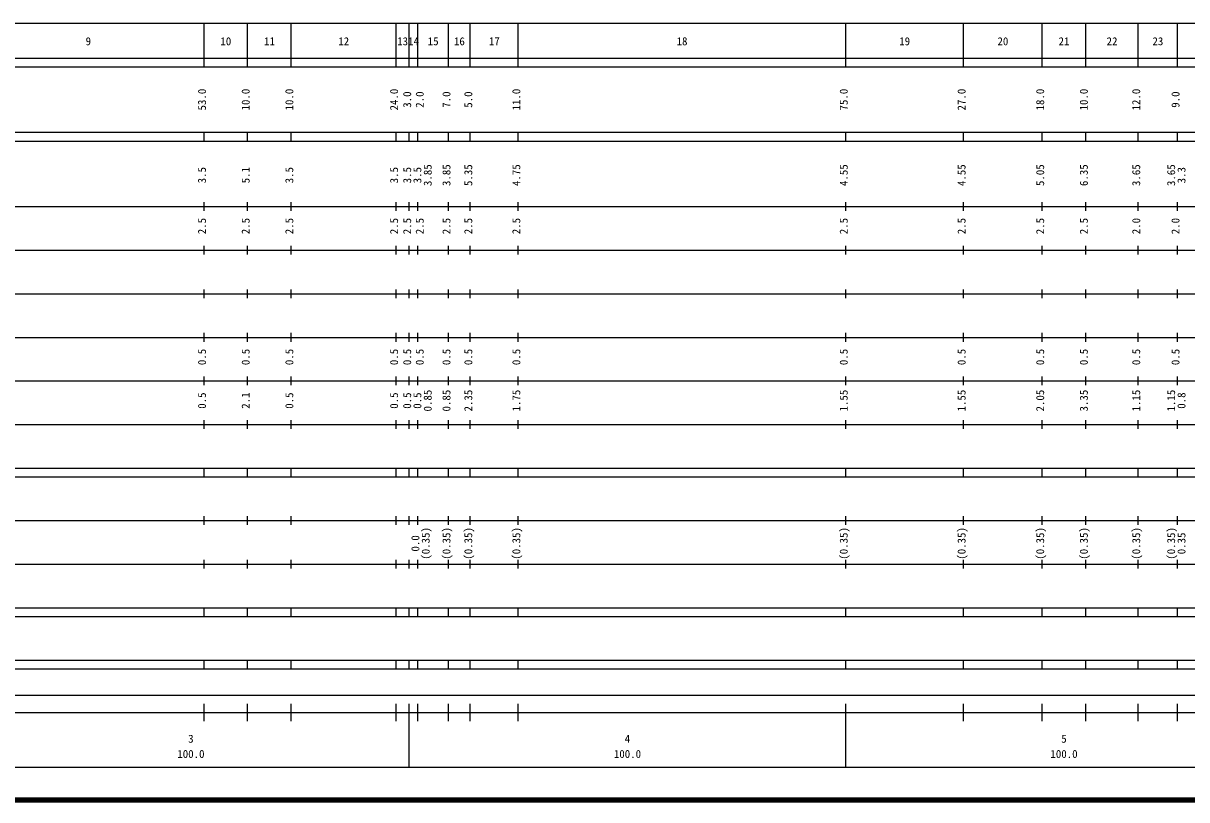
# Model space of a CAD drawing. Units: millimetres on the paper, enlarged 1000 times. Extents: x 40000 to 680000, y 20000 to 380000.
# Drawn here: x 279600 to 546112, y 20000 to 198000 of the extents above; entities that cross this region are included whole.
import ezdxf
from ezdxf.enums import TextEntityAlignment as Align

# ---------------------------------------------------------------- set-up
doc = ezdxf.new("R2010")
doc.units = ezdxf.units.MM
doc.header["$LTSCALE"] = 1000
doc.layers.add('M-TTL', color=2, linetype='Continuous', lineweight=140)
doc.layers.add('M-TTL-BAND', color=7, linetype='Continuous', lineweight=25)
doc.styles.add('ＭＳ ゴシック', font='')
doc.styles.get('ＭＳ ゴシック').set_extended_font_data('MS Gothic')

msp = doc.modelspace()

# ---------------------------------------------------------------- linework, layer by layer
at = {"layer": 'M-TTL'}
msp.add_line((40000, 20000), (680000, 20000), dxfattribs=at)
at = {"layer": 'M-TTL-BAND'}
for p, q in [((68000, 198000), (579000, 198000)), ((321000, 188000), (321000, 198000)), ((331000, 188000), (331000, 198000)), ((341000, 188000), (341000, 198000)), ((365000, 188000), (365000, 198000)), ((368000, 188000), (368000, 198000)), ((370000, 188000), (370000, 198000)), ((377000, 188000), (377000, 198000)), ((382000, 188000), (382000, 198000)), ((393000, 188000), (393000, 198000)), ((468000, 188000), (468000, 198000)), ((495000, 188000), (495000, 198000)), ((513000, 188000), (513000, 198000)), ((523000, 188000), (523000, 198000)), ((535000, 188000), (535000, 198000)), ((544000, 188000), (544000, 198000)), ((40000, 190000), (579000, 190000)), ((40000, 188000), (579000, 188000)), ((40000, 173000), (579000, 173000)), ((40000, 171000), (579000, 171000)), ((321000, 171000), (321000, 173000)), ((331000, 171000), (331000, 173000)), ((341000, 171000), (341000, 173000)), ((365000, 171000), (365000, 173000)), ((368000, 171000), (368000, 173000)), ((370000, 171000), (370000, 173000)), ((377000, 171000), (377000, 173000)), ((382000, 171000), (382000, 173000)), ((393000, 171000), (393000, 173000)), ((468000, 171000), (468000, 173000)), ((495000, 171000), (495000, 173000)), ((513000, 171000), (513000, 173000)), ((523000, 171000), (523000, 173000)), ((535000, 171000), (535000, 173000)), ((544000, 171000), (544000, 173000)), ((40000, 156000), (579000, 156000)), ((321000, 155000), (321000, 157000)), ((331000, 155000), (331000, 157000)), ((341000, 155000), (341000, 157000)), ((365000, 155000), (365000, 157000)), ((368000, 155000), (368000, 157000)), ((370000, 155000), (370000, 157000)), ((377000, 155000), (377000, 157000)), ((382000, 155000), (382000, 157000)), ((393000, 155000), (393000, 157000)), ((468000, 155000), (468000, 157000)), ((495000, 155000), (495000, 157000)), ((513000, 155000), (513000, 157000)), ((523000, 155000), (523000, 157000)), ((535000, 155000), (535000, 157000)), ((544000, 155000), (544000, 157000)), ((321000, 145000), (321000, 147000)), ((331000, 145000), (331000, 147000)), ((341000, 145000), (341000, 147000)), ((365000, 145000), (365000, 147000)), ((368000, 145000), (368000, 147000)), ((370000, 145000), (370000, 147000)), ((377000, 145000), (377000, 147000)), ((382000, 145000), (382000, 147000)), ((393000, 145000), (393000, 147000)), ((468000, 145000), (468000, 147000)), ((495000, 145000), (495000, 147000)), ((513000, 145000), (513000, 147000)), ((523000, 145000), (523000, 147000)), ((535000, 145000), (535000, 147000)), ((544000, 145000), (544000, 147000)), ((46000, 146000), (579000, 146000)), ((52000, 136000), (579000, 136000)), ((321000, 135000), (321000, 137000)), ((331000, 135000), (331000, 137000)), ((341000, 135000), (341000, 137000)), ((365000, 135000), (365000, 137000)), ((368000, 135000), (368000, 137000)), ((370000, 135000), (370000, 137000)), ((377000, 135000), (377000, 137000)), ((382000, 135000), (382000, 137000)), ((393000, 135000), (393000, 137000)), ((468000, 135000), (468000, 137000)), ((495000, 135000), (495000, 137000)), ((513000, 135000), (513000, 137000)), ((523000, 135000), (523000, 137000)), ((535000, 135000), (535000, 137000)), ((544000, 135000), (544000, 137000)), ((46000, 126000), (579000, 126000)), ((321000, 125000), (321000, 127000)), ((331000, 125000), (331000, 127000)), ((341000, 125000), (341000, 127000)), ((365000, 125000), (365000, 127000)), ((368000, 125000), (368000, 127000)), ((370000, 125000), (370000, 127000)), ((377000, 125000), (377000, 127000)), ((382000, 125000), (382000, 127000)), ((393000, 125000), (393000, 127000)), ((468000, 125000), (468000, 127000)), ((495000, 125000), (495000, 127000)), ((513000, 125000), (513000, 127000)), ((523000, 125000), (523000, 127000)), ((535000, 125000), (535000, 127000)), ((544000, 125000), (544000, 127000)), ((52000, 116000), (579000, 116000)), ((321000, 115000), (321000, 117000)), ((331000, 115000), (331000, 117000)), ((341000, 115000), (341000, 117000)), ((365000, 115000), (365000, 117000)), ((368000, 115000), (368000, 117000)), ((370000, 115000), (370000, 117000)), ((377000, 115000), (377000, 117000)), ((382000, 115000), (382000, 117000)), ((393000, 115000), (393000, 117000)), ((468000, 115000), (468000, 117000)), ((495000, 115000), (495000, 117000)), ((513000, 115000), (513000, 117000)), ((523000, 115000), (523000, 117000)), ((535000, 115000), (535000, 117000)), ((544000, 115000), (544000, 117000)), ((321000, 105000), (321000, 107000)), ((331000, 105000), (331000, 107000)), ((341000, 105000), (341000, 107000)), ((365000, 105000), (365000, 107000)), ((368000, 105000), (368000, 107000)), ((370000, 105000), (370000, 107000)), ((377000, 105000), (377000, 107000)), ((382000, 105000), (382000, 107000)), ((393000, 105000), (393000, 107000)), ((468000, 105000), (468000, 107000)), ((495000, 105000), (495000, 107000)), ((513000, 105000), (513000, 107000)), ((523000, 105000), (523000, 107000)), ((535000, 105000), (535000, 107000)), ((544000, 105000), (544000, 107000)), ((46000, 106000), (579000, 106000)), ((40000, 96000), (579000, 96000)), ((321000, 94000), (321000, 96000)), ((331000, 94000), (331000, 96000)), ((341000, 94000), (341000, 96000)), ((365000, 94000), (365000, 96000)), ((368000, 94000), (368000, 96000)), ((370000, 94000), (370000, 96000)), ((377000, 94000), (377000, 96000)), ((382000, 94000), (382000, 96000)), ((393000, 94000), (393000, 96000)), ((468000, 94000), (468000, 96000)), ((495000, 94000), (495000, 96000)), ((513000, 94000), (513000, 96000)), ((523000, 94000), (523000, 96000)), ((535000, 94000), (535000, 96000)), ((544000, 94000), (544000, 96000)), ((40000, 94000), (579000, 94000)), ((49000, 84000), (579000, 84000)), ((321000, 83000), (321000, 85000)), ((331000, 83000), (331000, 85000)), ((341000, 83000), (341000, 85000)), ((365000, 83000), (365000, 85000)), ((368000, 83000), (368000, 85000)), ((370000, 83000), (370000, 85000)), ((377000, 83000), (377000, 85000)), ((382000, 83000), (382000, 85000)), ((393000, 83000), (393000, 85000)), ((468000, 83000), (468000, 85000)), ((495000, 83000), (495000, 85000)), ((513000, 83000), (513000, 85000)), ((523000, 83000), (523000, 85000)), ((535000, 83000), (535000, 85000)), ((544000, 83000), (544000, 85000)), ((321000, 73000), (321000, 75000)), ((331000, 73000), (331000, 75000)), ((341000, 73000), (341000, 75000)), ((365000, 73000), (365000, 75000)), ((368000, 73000), (368000, 75000)), ((370000, 73000), (370000, 75000)), ((377000, 73000), (377000, 75000)), ((382000, 73000), (382000, 75000)), ((393000, 73000), (393000, 75000)), ((468000, 73000), (468000, 75000)), ((495000, 73000), (495000, 75000)), ((513000, 73000), (513000, 75000)), ((523000, 73000), (523000, 75000)), ((535000, 73000), (535000, 75000)), ((544000, 73000), (544000, 75000)), ((40000, 74000), (579000, 74000)), ((40000, 64000), (579000, 64000)), ((321000, 62000), (321000, 64000)), ((331000, 62000), (331000, 64000)), ((341000, 62000), (341000, 64000)), ((365000, 62000), (365000, 64000)), ((368000, 62000), (368000, 64000)), ((370000, 62000), (370000, 64000)), ((377000, 62000), (377000, 64000)), ((382000, 62000), (382000, 64000)), ((393000, 62000), (393000, 64000)), ((468000, 62000), (468000, 64000)), ((495000, 62000), (495000, 64000)), ((513000, 62000), (513000, 64000)), ((523000, 62000), (523000, 64000)), ((535000, 62000), (535000, 64000)), ((544000, 62000), (544000, 64000)), ((40000, 62000), (579000, 62000)), ((40000, 52000), (579000, 52000)), ((321000, 50000), (321000, 52000)), ((331000, 50000), (331000, 52000)), ((341000, 50000), (341000, 52000)), ((365000, 50000), (365000, 52000)), ((368000, 50000), (368000, 52000)), ((370000, 50000), (370000, 52000)), ((377000, 50000), (377000, 52000)), ((382000, 50000), (382000, 52000)), ((393000, 50000), (393000, 52000)), ((468000, 50000), (468000, 52000)), ((495000, 50000), (495000, 52000)), ((513000, 50000), (513000, 52000)), ((523000, 50000), (523000, 52000)), ((535000, 50000), (535000, 52000)), ((544000, 50000), (544000, 52000)), ((40000, 50000), (579000, 50000)), ((71000, 44000), (565000, 44000)), ((40000, 40000), (579000, 40000)), ((321000, 38000), (321000, 42000)), ((331000, 38000), (331000, 42000)), ((341000, 38000), (341000, 42000)), ((365000, 38000), (365000, 42000)), ((368000, 27500), (368000, 42000)), ((370000, 38000), (370000, 42000)), ((377000, 38000), (377000, 42000)), ((382000, 38000), (382000, 42000)), ((393000, 38000), (393000, 42000)), ((468000, 27500), (468000, 42000)), ((495000, 38000), (495000, 42000)), ((513000, 38000), (513000, 42000)), ((523000, 38000), (523000, 42000)), ((535000, 38000), (535000, 42000)), ((544000, 38000), (544000, 42000)), ((68000, 27500), (579000, 27500))]:
    msp.add_line(p, q, dxfattribs=at)

# ---------------------------------------------------------------- texts
at = {"layer": 'M-TTL-BAND', "style": 'ＭＳ ゴシック'}
for s, p in [('9', (294500, 192405)), ('10', (326000, 192405)), ('11', (336000, 192405)), ('12', (353000, 192405)), ('13', (366500, 192405)), ('14', (369000, 192405)), ('15', (373500, 192405)), ('16', (379500, 192405)), ('17', (387500, 192405)), ('18', (430500, 192405)), ('19', (481500, 192405)), ('20', (504000, 192405)), ('21', (518000, 192405)), ('22', (529000, 192405)), ('23', (539500, 192405)), ('3', (318000, 32523)), ('4', (418000, 32523)), ('5', (518000, 32523)), ('100.0', (318000, 29033)), ('100.0', (418000, 29033)), ('100.0', (518000, 29033))]:
    msp.add_text(s, height=1833, dxfattribs=at).set_placement(p, align=Align.BOTTOM_CENTER)
for s, p in [('53.0', (322000, 180500)), ('10.0', (332000, 180500)), ('10.0', (342000, 180500)), ('24.0', (366000, 180500)), ('3.0', (369000, 180500)), ('2.0', (371875, 180500)), ('7.0', (378000, 180500)), ('5.0', (383000, 180500)), ('11.0', (394000, 180500)), ('75.0', (469000, 180500)), ('27.0', (496000, 180500)), ('18.0', (514000, 180500)), ('10.0', (524000, 180500)), ('12.0', (536000, 180500)), ('9.0', (545000, 180500)), ('3.85', (373701, 163174)), ('3.85', (378000, 163174)), ('5.35', (383000, 163174)), ('4.75', (394000, 163174)), ('4.55', (469000, 163174)), ('4.55', (496000, 163174)), ('5.05', (514000, 163174)), ('6.35', (524000, 163174)), ('3.65', (536000, 163174)), ('3.65', (544000, 163174)), ('3.5', (322000, 163174)), ('5.1', (332000, 163174)), ('3.5', (342000, 163174)), ('3.5', (366000, 163174)), ('3.5', (369000, 163174)), ('3.5', (371331, 163174)), ('3.3', (546370, 163174)), ('2.5', (322000, 151500)), ('2.5', (332000, 151500)), ('2.5', (342000, 151500)), ('2.5', (366000, 151500)), ('2.5', (369000, 151500)), ('2.5', (371875, 151500)), ('2.5', (378000, 151500)), ('2.5', (383000, 151500)), ('2.5', (394000, 151500)), ('2.5', (469000, 151500)), ('2.5', (496000, 151500)), ('2.5', (514000, 151500)), ('2.5', (524000, 151500)), ('2.0', (536000, 151500)), ('2.0', (545000, 151500)), ('0.5', (322000, 121500)), ('0.5', (332000, 121500)), ('0.5', (342000, 121500)), ('0.5', (366000, 121500)), ('0.5', (369000, 121500)), ('0.5', (371875, 121500)), ('0.5', (378000, 121500)), ('0.5', (383000, 121500)), ('0.5', (394000, 121500)), ('0.5', (469000, 121500)), ('0.5', (496000, 121500)), ('0.5', (514000, 121500)), ('0.5', (524000, 121500)), ('0.5', (536000, 121500)), ('0.5', (545000, 121500)), ('0.5', (322000, 111500)), ('2.1', (332000, 111500)), ('0.5', (342000, 111500)), ('0.5', (366000, 111500)), ('0.5', (369000, 111500)), ('0.5', (371331, 111500)), ('0.85', (373701, 111500)), ('0.85', (378000, 111500)), ('2.35', (383000, 111500)), ('1.75', (394000, 111500)), ('1.55', (469000, 111500)), ('1.55', (496000, 111500)), ('2.05', (514000, 111500)), ('3.35', (524000, 111500)), ('1.15', (536000, 111500)), ('1.15', (544000, 111500)), ('0.8', (546370, 111500)), ('0.0', (370875, 78764)), ('(0.35)', (373245, 78764)), ('(0.35)', (378000, 78764)), ('(0.35)', (383000, 78764)), ('(0.35)', (394000, 78764)), ('(0.35)', (469000, 78764)), ('(0.35)', (496000, 78764)), ('(0.35)', (514000, 78764)), ('(0.35)', (524000, 78764)), ('(0.35)', (536000, 78764)), ('(0.35)', (544000, 78764)), ('0.35', (546370, 78764))]:
    msp.add_text(s, height=1833, rotation=90, dxfattribs=at).set_placement(p, align=Align.BOTTOM_CENTER)

doc.saveas('drawing.dxf')
